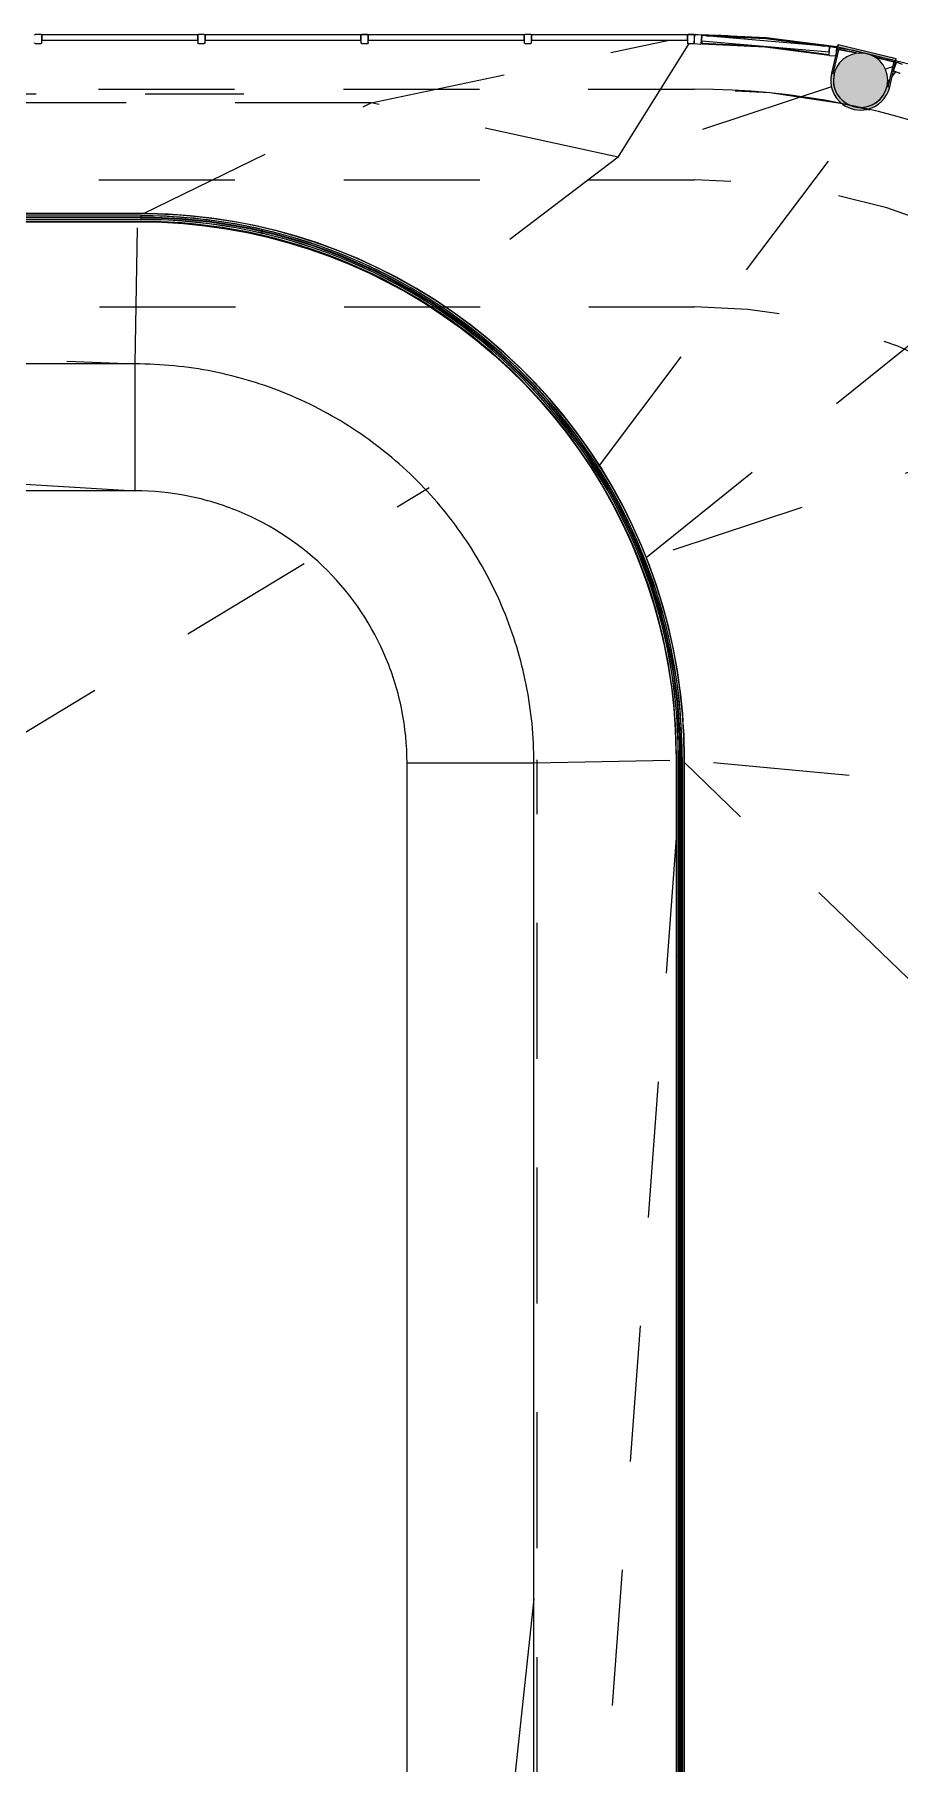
# Model space of a CAD drawing. Header units: metres. Extents: x -227.9 to -141.2, y 39.1 to 91.1.
# Drawn here: x -184.11 to -179.34, y 68.08 to 77.62 of the extents above; entities that cross this region are included whole.
import ezdxf

# ---------------------------------------------------------------- set-up
doc = ezdxf.new("R2010")
doc.units = ezdxf.units.M
doc.linetypes.add('JIS_02_0.7', pattern=[1.35, 0.75, -0.6])
for name, color, linetype, lineweight, true_color in [('A-DETL', 94, 'Continuous', 5, 0x00a600), ('A-DETL-MBND', 9, 'Continuous', 5, 0xc0c0c0), ('S-COLS', 8, 'Continuous', 9, 0x7f7f7f)]:
    doc.layers.add(name, color=color, linetype=linetype, lineweight=lineweight, true_color=true_color)
for name, color, linetype, lineweight in [('A-FLOR', 7, 'Continuous', 5), ('A-FLOR-HRAL', 7, 'Continuous', 5), ('A-GLAZ-CURT', 7, 'Continuous', 5), ('A-GLAZ-CWMG', 7, 'Continuous', 5), ('A-ROOF', 7, 'Continuous', 5), ('A-WALL', 7, 'Continuous', 5), ('I-WALL', 7, 'Continuous', 5)]:
    doc.layers.add(name, color=color, linetype=linetype, lineweight=lineweight)

msp = doc.modelspace()

# ---------------------------------------------------------------- hatches: boundary and pattern name
at = {"layer": 'A-WALL', "true_color": 0x808080}
msp.add_hatch(color=8, dxfattribs=at).paths.add_polyline_path([(-179.3973, 77.3264), (-179.3607, 77.4822), (-179.682, 77.5577), (-179.7186, 77.4019), (-179.7088, 77.3996), (-179.6745, 77.5457), (-179.3727, 77.4747), (-179.4071, 77.3287)])
at = {"layer": 'A-WALL', "true_color": 0xaaaaaa}
msp.add_hatch(color=253, dxfattribs=at).paths.add_polyline_path([(-179.5522, 77.1986), (-179.5097, 77.2057), (-179.4705, 77.2236), (-179.4366, 77.252), (-179.4123, 77.2861), (-179.3972, 77.3264), (-179.4118, 77.3298), (-179.4272, 77.29), (-179.4533, 77.2561), (-179.4878, 77.231), (-179.5279, 77.2166), (-179.5706, 77.2141), (-179.6122, 77.2237), (-179.6494, 77.2446), (-179.6792, 77.2752), (-179.6992, 77.3129), (-179.7077, 77.3547), (-179.7041, 77.3973), (-179.7187, 77.4006), (-179.7229, 77.3578), (-179.7158, 77.3153), (-179.6979, 77.2761), (-179.6705, 77.2428), (-179.6354, 77.2178), (-179.5951, 77.2028), (-179.5694, 77.2003)])
at = {"layer": 'S-COLS', "lineweight": 5, "true_color": 0x808080}
msp.add_hatch(color=8, dxfattribs=at).paths.add_polyline_path([(-179.558, 77.2135), (-179.5157, 77.2196), (-179.4769, 77.2373), (-179.4446, 77.2653), (-179.4215, 77.3012), (-179.4095, 77.3422), (-179.4095, 77.3849), (-179.4215, 77.4258), (-179.4446, 77.4618), (-179.4769, 77.4897), (-179.5157, 77.5074), (-179.558, 77.5135), (-179.6002, 77.5074), (-179.6391, 77.4897), (-179.6713, 77.4618), (-179.6944, 77.4258), (-179.7064, 77.3849), (-179.7064, 77.3422), (-179.6944, 77.3012), (-179.6713, 77.2653), (-179.6391, 77.2373), (-179.6002, 77.2196), (-179.5683, 77.215)])

# ---------------------------------------------------------------- linework, layer by layer
at = {"layer": 'A-DETL', "color": 7, "linetype": 'JIS_02_0.7'}
for p, q in [((-180.4729, 77.6139), (-182.7963, 77.6139)), ((-206.4535, 77.2889), (-182.9581, 77.2889)), ((-213.4558, 76.1139), (-180.4729, 76.1139)), ((-181.3414, 62.5159), (-181.3414, 73.6139))]:
    msp.add_line(p, q, dxfattribs=at)
at = {"layer": 'A-DETL', "color": 8, "linetype": 'JIS_02_0.7', "true_color": 0x808080}
for p, q in [((-213.4596, 77.3139), (-180.4729, 77.3139)), ((-213.4579, 76.8139), (-180.4729, 76.8139)), ((-205.2016, 61.0115), (-181.9375, 75.1164))]:
    msp.add_line(p, q, dxfattribs=at)
at = {"layer": 'A-DETL', "color": 7, "linetype": 'JIS_02_0.7'}
for radius, start in [(4.4769, 2.46485), (2.9769, 3.02284)]:
    msp.add_arc((-180.4729, 73.137), radius, start, 90, dxfattribs=at)
at = {"layer": 'A-DETL', "color": 7}
msp.add_arc((-180.4729, 73.137), 4.1769, 2.55185, 90, dxfattribs=at)
at = {"layer": 'A-DETL', "color": 8, "linetype": 'JIS_02_0.7', "true_color": 0x808080}
for radius, start in [(4.1769, 2.55185), (3.6769, 2.71985)]:
    msp.add_arc((-180.4729, 73.137), radius, start, 90, dxfattribs=at)
at = {"layer": 'A-DETL-MBND'}
for p, q in [((-195.2375, 75.7985), (-183.5591, 75.0985)), ((-183.5591, 75.0985), (-183.5591, 75.7985)), ((-183.5591, 75.0985), (-203.5791, 75.0985)), ((-182.0591, 73.5985), (-181.3591, 73.5985)), ((-182.0591, 62.5285), (-182.0591, 73.5985)), ((-181.3591, 68.986), (-182.0591, 62.5285))]:
    msp.add_line(p, q, dxfattribs=at)
msp.add_open_spline([(-182.0591, 73.5985), (-182.0591, 73.6969), (-182.0785, 73.8929), (-182.1929, 74.2708), (-182.4708, 74.6868), (-182.8869, 74.9647), (-183.2648, 75.0792), (-183.4607, 75.0985), (-183.5591, 75.0985)], degree=3, knots=[-1, -1, -1, -1, -0.875, -0.75, -0.5, -0.25, -0.125, 0, 0, 0, 0], dxfattribs=at)
at = {"layer": 'A-FLOR'}
for p, q in [((-180.4355, 77.6128), (-180.4329, 77.6127)), ((-179.6895, 77.5378), (-179.6877, 77.5374)), ((-179.6877, 77.5374), (-179.6838, 77.5581)), ((-179.6838, 77.5581), (-179.682, 77.5577)), ((-179.3653, 77.4627), (-179.359, 77.461))]:
    msp.add_line(p, q, dxfattribs=at)
msp.add_arc((-180.5182, 73.0424), 4.5712, 86.93273, 87.81966, dxfattribs=at)
at = {"layer": 'A-FLOR-HRAL', "color": 9, "true_color": 0xc0c0c0}
for p, q in [((-183.5274, 76.6285), (-203.6111, 76.6285)), ((-183.5274, 76.6274), (-203.6111, 76.6274)), ((-203.6111, 76.6266), (-183.5274, 76.6266)), ((-203.6111, 76.616), (-183.5274, 76.616)), ((-203.6111, 76.615), (-183.5282, 76.615)), ((-203.6111, 76.607), (-183.5274, 76.607)), ((-183.5274, 76.6035), (-203.6111, 76.6035)), ((-203.6111, 76.5955), (-183.5274, 76.5955)), ((-203.6111, 76.5945), (-183.5274, 76.5945)), ((-203.6111, 76.5847), (-183.5274, 76.5847)), ((-203.6111, 76.582), (-183.5274, 76.582)), ((-183.495, 76.6283), (-183.5274, 76.6285)), ((-183.495, 76.6272), (-183.5274, 76.6274)), ((-183.5274, 76.616), (-183.5274, 76.615)), ((-183.5274, 76.615), (-183.5274, 76.6128)), ((-183.5274, 76.6128), (-183.5274, 76.5955)), ((-183.5274, 76.607), (-183.5274, 76.6035)), ((-183.5274, 76.5955), (-183.5274, 76.5945)), ((-183.5274, 76.582), (-183.4093, 76.5797)), ((-183.3751, 76.6247), (-183.495, 76.6283)), ((-183.3752, 76.6236), (-183.495, 76.6272)), ((-183.4093, 76.5797), (-183.2915, 76.5726)), ((-183.2556, 76.6151), (-183.3752, 76.6236)), ((-183.2555, 76.6162), (-183.3751, 76.6247)), ((-183.19, 76.6078), (-183.2556, 76.6151)), ((-183.1718, 76.6069), (-183.2555, 76.6162)), ((-183.1365, 76.6018), (-183.19, 76.6078)), ((-183.1363, 76.6029), (-183.1718, 76.6069)), ((-183.018, 76.5838), (-183.1365, 76.6018)), ((-183.0178, 76.5849), (-183.1363, 76.6029)), ((-182.9003, 76.5611), (-183.018, 76.5838)), ((-182.9, 76.5622), (-183.0178, 76.5849)), ((-183.2915, 76.5726), (-183.174, 76.5608)), ((-183.174, 76.5608), (-183.0571, 76.5443)), ((-183.1572, 76.5708), (-183.1586, 76.571)), ((-183.0571, 76.5443), (-182.941, 76.5232)), ((-182.941, 76.5232), (-182.8257, 76.4974)), ((-182.7836, 76.5337), (-182.9003, 76.5611)), ((-182.7833, 76.5347), (-182.9, 76.5622)), ((-182.8257, 76.4974), (-182.7117, 76.4671)), ((-182.6681, 76.5016), (-182.7836, 76.5337)), ((-182.6677, 76.5026), (-182.7833, 76.5347)), ((-182.5539, 76.4649), (-182.6681, 76.5016)), ((-182.5536, 76.466), (-182.6677, 76.5026)), ((-182.7117, 76.4671), (-182.5989, 76.4322)), ((-182.5989, 76.4322), (-182.4876, 76.3928)), ((-182.4413, 76.4237), (-182.5539, 76.4649)), ((-182.4409, 76.4248), (-182.5536, 76.466)), ((-182.4876, 76.3928), (-182.3779, 76.349)), ((-182.3305, 76.3781), (-182.4413, 76.4237)), ((-182.3301, 76.3791), (-182.4409, 76.4248)), ((-182.3779, 76.349), (-182.2701, 76.3009)), ((-182.2216, 76.328), (-182.3305, 76.3781)), ((-182.2211, 76.329), (-182.3301, 76.3791)), ((-182.2701, 76.3009), (-182.1643, 76.2485)), ((-182.1147, 76.2736), (-182.2216, 76.328)), ((-182.1142, 76.2746), (-182.2211, 76.329)), ((-182.1896, 76.2746), (-182.1911, 76.2753)), ((-182.1643, 76.2485), (-182.0607, 76.1919)), ((-182.0102, 76.215), (-182.1147, 76.2736)), ((-182.0096, 76.216), (-182.1142, 76.2746)), ((-182.0704, 76.2108), (-182.072, 76.2117)), ((-181.908, 76.1523), (-182.0102, 76.215)), ((-181.9074, 76.1532), (-182.0096, 76.216)), ((-182.0607, 76.1919), (-181.9595, 76.1312)), ((-181.9595, 76.1312), (-181.8607, 76.0665)), ((-181.8085, 76.0855), (-181.908, 76.1523)), ((-181.8078, 76.0864), (-181.9074, 76.1532)), ((-181.8607, 76.0665), (-181.7646, 75.9979)), ((-181.7116, 76.0148), (-181.8085, 76.0855)), ((-181.711, 76.0157), (-181.8078, 76.0864)), ((-181.6177, 75.9403), (-181.7116, 76.0148)), ((-181.617, 75.9411), (-181.711, 76.0157)), ((-181.7646, 75.9979), (-181.6713, 75.9255)), ((-181.6713, 75.9255), (-181.581, 75.8494)), ((-181.5269, 75.8621), (-181.6177, 75.9403)), ((-181.5262, 75.8629), (-181.617, 75.9411)), ((-181.581, 75.8494), (-181.4939, 75.7698)), ((-181.4392, 75.7803), (-181.5269, 75.8621)), ((-181.4385, 75.7811), (-181.5262, 75.8629)), ((-181.4939, 75.7698), (-181.4099, 75.6868)), ((-181.3549, 75.6951), (-181.4392, 75.7803)), ((-181.3541, 75.6958), (-181.4385, 75.7811)), ((-181.4099, 75.6868), (-181.3294, 75.6005)), ((-181.2741, 75.6065), (-181.3549, 75.6951)), ((-181.2733, 75.6073), (-181.3541, 75.6958)), ((-181.3294, 75.6005), (-181.2524, 75.511)), ((-181.1969, 75.5149), (-181.2741, 75.6065)), ((-181.196, 75.5155), (-181.2733, 75.6073)), ((-181.2524, 75.511), (-181.179, 75.4185)), ((-181.1234, 75.4202), (-181.1969, 75.5149)), ((-181.1225, 75.4208), (-181.196, 75.5155)), ((-181.179, 75.4185), (-181.1093, 75.3232)), ((-181.0537, 75.3226), (-181.1234, 75.4202)), ((-181.0528, 75.3232), (-181.1225, 75.4208)), ((-181.1093, 75.3232), (-181.0436, 75.2251)), ((-180.988, 75.2223), (-181.0537, 75.3226)), ((-180.9871, 75.2229), (-181.0528, 75.3232)), ((-181.0436, 75.2251), (-180.9818, 75.1245)), ((-180.9264, 75.1195), (-180.988, 75.2223)), ((-180.9254, 75.12), (-180.9871, 75.2229)), ((-180.9818, 75.1245), (-180.9241, 75.0215)), ((-180.8689, 75.0143), (-180.9264, 75.1195)), ((-180.8679, 75.0148), (-180.9254, 75.12)), ((-180.9241, 75.0215), (-180.8705, 74.9163)), ((-180.8157, 74.9069), (-180.8689, 75.0143)), ((-180.8147, 74.9073), (-180.8679, 75.0148)), ((-180.8705, 74.9163), (-180.8212, 74.809)), ((-180.7668, 74.7974), (-180.8157, 74.9069)), ((-180.7658, 74.7978), (-180.8147, 74.9073)), ((-180.8212, 74.809), (-180.7762, 74.6999)), ((-180.7224, 74.6861), (-180.7668, 74.7974)), ((-180.7213, 74.6865), (-180.7658, 74.7978)), ((-180.7781, 74.7363), (-180.7787, 74.7379)), ((-180.7762, 74.6999), (-180.7357, 74.589)), ((-180.6824, 74.5731), (-180.7224, 74.6861)), ((-180.6813, 74.5734), (-180.7213, 74.6865)), ((-180.7357, 74.589), (-180.6996, 74.4766)), ((-180.7305, 74.6098), (-180.7311, 74.6115)), ((-180.647, 74.4585), (-180.6824, 74.5731)), ((-180.6459, 74.4589), (-180.6813, 74.5734)), ((-180.6996, 74.4766), (-180.668, 74.3628)), ((-180.6161, 74.3427), (-180.647, 74.4585)), ((-180.6151, 74.343), (-180.6459, 74.4589)), ((-180.668, 74.3628), (-180.641, 74.2479)), ((-180.59, 74.2257), (-180.6161, 74.3427)), ((-180.5889, 74.2259), (-180.6151, 74.343)), ((-180.641, 74.2479), (-180.6186, 74.132)), ((-180.5685, 74.1078), (-180.59, 74.2257)), ((-180.5674, 74.1079), (-180.5889, 74.2259)), ((-180.6186, 74.132), (-180.6008, 74.0152)), ((-180.554, 74.005), (-180.5685, 74.1078)), ((-180.5581, 74.0421), (-180.5674, 74.1079)), ((-180.6008, 74.0152), (-180.5878, 73.8979)), ((-180.5537, 74.0106), (-180.5581, 74.0421)), ((-180.5518, 73.9891), (-180.554, 74.005)), ((-180.5507, 73.9892), (-180.5537, 74.0105)), ((-180.5398, 73.8698), (-180.5518, 73.9891)), ((-180.5387, 73.8699), (-180.5507, 73.9892)), ((-180.5878, 73.8979), (-180.5794, 73.7801)), ((-180.537, 73.8223), (-180.5398, 73.8698)), ((-180.5359, 73.8226), (-180.5387, 73.8699)), ((-180.5326, 73.7501), (-180.5368, 73.8196)), ((-180.5315, 73.7502), (-180.5357, 73.8194)), ((-180.5794, 73.7801), (-180.5758, 73.6621)), ((-180.5664, 73.76), (-180.5668, 73.767)), ((-180.5302, 73.6303), (-180.5326, 73.7501)), ((-180.5291, 73.6303), (-180.5315, 73.7502)), ((-180.5758, 73.6621), (-180.5756, 73.6303)), ((-180.5756, 73.6303), (-180.5756, 62.5312)), ((-180.573, 73.6303), (-180.573, 62.5312)), ((-180.5621, 73.6303), (-180.5631, 73.6303)), ((-180.5631, 73.6303), (-180.5631, 62.5312)), ((-180.5441, 73.6303), (-180.5621, 73.6303)), ((-180.5621, 73.6303), (-180.5621, 62.5312)), ((-180.5541, 62.5312), (-180.5541, 73.6303)), ((-180.5506, 73.6303), (-180.5541, 73.6303)), ((-180.5506, 73.6303), (-180.5506, 62.5312)), ((-180.5426, 73.6303), (-180.5441, 73.6303)), ((-180.5416, 73.6303), (-180.5426, 73.6303)), ((-180.5426, 73.6303), (-180.5426, 62.5312)), ((-180.5416, 73.6303), (-180.5416, 62.5312)), ((-180.531, 73.6303), (-180.531, 62.5312)), ((-180.5302, 62.5312), (-180.5302, 73.6303)), ((-180.5291, 62.5312), (-180.5291, 73.6303))]:
    msp.add_line(p, q, dxfattribs=at)
at = {"layer": 'A-FLOR-HRAL'}
for p, q in [((-182.8626, 76.5201), (-182.8583, 76.5391)), ((-182.8626, 76.5201), (-182.8617, 76.5198)), ((-182.8573, 76.5388), (-182.8617, 76.5198)), ((-182.8583, 76.5391), (-182.858, 76.54)), ((-182.8573, 76.5388), (-182.8583, 76.5391)), ((-182.858, 76.54), (-182.8571, 76.5398)), ((-182.8571, 76.5398), (-182.8573, 76.5388)), ((-181.2076, 75.4773), (-181.1924, 75.4894)), ((-181.2076, 75.4773), (-181.207, 75.4765)), ((-181.1918, 75.4887), (-181.207, 75.4765)), ((-181.1924, 75.4894), (-181.1916, 75.4901)), ((-181.1918, 75.4887), (-181.1924, 75.4894)), ((-181.191, 75.4893), (-181.1918, 75.4887)), ((-181.1916, 75.4901), (-181.191, 75.4893)), ((-180.5631, 72.5316), (-180.5621, 72.5316)), ((-180.5631, 72.5307), (-180.5631, 72.5316)), ((-180.5621, 72.5307), (-180.5631, 72.5307)), ((-180.5621, 72.5316), (-180.5441, 72.5316)), ((-180.5621, 72.5316), (-180.5621, 72.5307)), ((-180.5441, 72.5307), (-180.5621, 72.5307)), ((-180.5441, 72.5316), (-180.5426, 72.5316)), ((-180.5426, 72.5307), (-180.5441, 72.5307)), ((-180.5426, 72.5316), (-180.5416, 72.5316)), ((-180.5426, 72.5307), (-180.5426, 72.5316)), ((-180.5416, 72.5307), (-180.5426, 72.5307)), ((-180.5416, 72.5316), (-180.5416, 72.5307)), ((-180.5631, 70.5316), (-180.5621, 70.5316)), ((-180.5631, 70.5307), (-180.5631, 70.5316)), ((-180.5621, 70.5307), (-180.5631, 70.5307)), ((-180.5621, 70.5316), (-180.5441, 70.5316)), ((-180.5621, 70.5316), (-180.5621, 70.5307)), ((-180.5441, 70.5307), (-180.5621, 70.5307)), ((-180.5441, 70.5316), (-180.5426, 70.5316)), ((-180.5426, 70.5307), (-180.5441, 70.5307)), ((-180.5426, 70.5316), (-180.5416, 70.5316)), ((-180.5426, 70.5307), (-180.5426, 70.5316)), ((-180.5416, 70.5307), (-180.5426, 70.5307)), ((-180.5416, 70.5316), (-180.5416, 70.5307)), ((-180.5631, 68.5316), (-180.5621, 68.5316)), ((-180.5631, 68.5307), (-180.5631, 68.5316)), ((-180.5621, 68.5307), (-180.5631, 68.5307)), ((-180.5621, 68.5316), (-180.5441, 68.5316)), ((-180.5621, 68.5316), (-180.5621, 68.5307)), ((-180.5441, 68.5307), (-180.5621, 68.5307)), ((-180.5441, 68.5316), (-180.5426, 68.5316)), ((-180.5426, 68.5307), (-180.5441, 68.5307)), ((-180.5426, 68.5316), (-180.5416, 68.5316)), ((-180.5426, 68.5307), (-180.5426, 68.5316)), ((-180.5416, 68.5307), (-180.5426, 68.5307)), ((-180.5416, 68.5316), (-180.5416, 68.5307))]:
    msp.add_line(p, q, dxfattribs=at)
at = {"layer": 'A-FLOR-HRAL', "color": 9, "true_color": 0xc0c0c0}
for radius, start, end in [(2.9964, 84.03649, 90), (2.9858, 88.72335, 90), (2.9848, 89.12383, 90), (2.9768, 0, 90), (2.9732, 0, 90), (2.9652, 0, 90), (2.9643, 0, 90), (2.9544, 0, 90), (2.9848, 0.91927, 89.12383), (2.9858, 77.04565, 88.72335), (2.9964, 6.93326, 84.03649), (2.9858, 38.52717, 77.02726), (2.9858, 1.5271, 38.50878), (2.9964, 3.67393, 6.93326), (2.9964, 0, 3.62255), (2.9848, 0, 0.91927), (2.9858, 0, 1.5271)]:
    msp.add_arc((-183.5274, 73.6303), radius, start, end, dxfattribs=at)
at = {"layer": 'A-GLAZ-CURT', "lineweight": 9}
for p, q in [((-183.2129, 77.6139), (-184.0729, 77.6139)), ((-184.0729, 77.6139), (-184.0729, 77.5839)), ((-184.0729, 77.5839), (-183.2129, 77.5839)), ((-183.2129, 77.5839), (-183.2129, 77.6139)), ((-182.3129, 77.6139), (-183.1729, 77.6139)), ((-183.1729, 77.6139), (-183.1729, 77.5839)), ((-183.1729, 77.5839), (-182.3129, 77.5839)), ((-182.3129, 77.5839), (-182.3129, 77.6139)), ((-181.4129, 77.6139), (-182.2729, 77.6139)), ((-182.2729, 77.6139), (-182.2729, 77.5839)), ((-182.2729, 77.5839), (-181.4129, 77.5839)), ((-181.4129, 77.5839), (-181.4129, 77.6139)), ((-180.5129, 77.6139), (-181.3729, 77.6139)), ((-181.3729, 77.6139), (-181.3729, 77.5839)), ((-181.3729, 77.5839), (-180.5129, 77.5839)), ((-180.5129, 77.5839), (-180.5129, 77.6139)), ((-180.433, 77.6107), (-180.4356, 77.5808)), ((-180.4356, 77.5808), (-179.7313, 77.5191)), ((-179.7287, 77.549), (-180.433, 77.6107)), ((-179.7313, 77.5191), (-179.7287, 77.549))]:
    msp.add_line(p, q, dxfattribs=at)
at = {"layer": 'A-GLAZ-CWMG', "lineweight": 13, "extrusion": (0, 0, -1)}
for p, q in [((-184.0769, 77.6151), (-184.1089, 77.6151)), ((-184.1089, 77.5651), (-184.0769, 77.5651)), ((-184.0729, 77.5691), (-184.0729, 77.6111)), ((-183.2129, 77.6111), (-183.2129, 77.5691)), ((-183.1769, 77.6151), (-183.2089, 77.6151)), ((-183.2089, 77.5651), (-183.1769, 77.5651)), ((-183.1729, 77.5691), (-183.1729, 77.6111)), ((-182.3129, 77.6111), (-182.3129, 77.5691)), ((-182.2769, 77.6151), (-182.3089, 77.6151)), ((-182.3089, 77.5651), (-182.2769, 77.5651)), ((-182.2729, 77.5691), (-182.2729, 77.6111)), ((-181.4129, 77.6111), (-181.4129, 77.5691)), ((-181.3769, 77.6151), (-181.4089, 77.6151)), ((-181.4089, 77.5651), (-181.3769, 77.5651)), ((-181.3729, 77.5691), (-181.3729, 77.6111)), ((-179.729, 77.5463), (-179.7326, 77.5044)), ((-179.6927, 77.5471), (-179.7246, 77.5499)), ((-179.6928, 77.5009), (-179.6891, 77.5428)), ((-179.729, 77.5001), (-179.6971, 77.4973))]:
    msp.add_line(p, q, dxfattribs=at)
at = {"layer": 'A-GLAZ-CWMG', "lineweight": 13}
for p, q in [((-180.5129, 77.6111), (-180.5129, 77.5691)), ((-180.4769, 77.6151), (-180.5089, 77.6151)), ((-180.5089, 77.5651), (-180.4769, 77.5651)), ((-180.4731, 77.6115), (-180.4768, 77.5696)), ((-180.4731, 77.5653), (-180.4413, 77.5625)), ((-180.4729, 77.5691), (-180.4729, 77.6111)), ((-180.4369, 77.6123), (-180.4688, 77.6151)), ((-180.4369, 77.5662), (-180.4333, 77.608)), ((-179.361, 77.4587), (-179.3761, 77.4195)), ((-179.326, 77.4495), (-179.3559, 77.461)), ((-179.3738, 77.4143), (-179.344, 77.4028))]:
    msp.add_line(p, q, dxfattribs=at)
at = {"layer": 'A-GLAZ-CWMG'}
for p, q in [((-180.433, 77.5806), (-180.4331, 77.5676)), ((-180.4331, 77.5676), (-180.1198, 77.5532)), ((-180.4331, 77.5676), (-180.4331, 77.5648)), ((-180.4331, 77.5648), (-180.4331, 77.5636)), ((-180.4331, 77.5636), (-180.0837, 77.5475)), ((-180.4331, 77.5636), (-180.0837, 77.5475)), ((-180.0793, 77.5973), (-180.4329, 77.6136)), ((-180.4329, 77.6136), (-180.0793, 77.5973)), ((-180.4329, 77.6136), (-180.4329, 77.6125)), ((-180.4329, 77.6125), (-180.4329, 77.6108)), ((-180.4067, 77.6084), (-180.0797, 77.5934)), ((-180.0837, 77.5475), (-180.0836, 77.5487)), ((-180.0836, 77.5487), (-180.0837, 77.5475)), ((-180.0837, 77.5475), (-179.7318, 77.5019)), ((-180.0837, 77.5475), (-179.7318, 77.5019)), ((-180.0836, 77.5487), (-180.0835, 77.5499)), ((-180.0835, 77.5499), (-180.0836, 77.5487)), ((-180.0797, 77.5934), (-180.0794, 77.5962)), ((-180.0794, 77.5962), (-180.0797, 77.5934)), ((-180.0797, 77.5934), (-179.7551, 77.5513)), ((-180.0794, 77.5962), (-180.0793, 77.5973)), ((-180.0793, 77.5973), (-180.0794, 77.5962)), ((-179.6887, 77.5468), (-180.0793, 77.5973)), ((-180.0793, 77.5973), (-179.6887, 77.5468)), ((-180.0472, 77.5468), (-179.7325, 77.506)), ((-179.6887, 77.5468), (-179.6891, 77.5438))]:
    msp.add_line(p, q, dxfattribs=at)
at = {"layer": 'A-GLAZ-CWMG', "lineweight": 13, "extrusion": (0, 0, -1)}
for centre, start, end in [((184.1089, 77.6111), 0, 90), ((184.1089, 77.5691), 270, 0), ((184.0769, 77.6111), 90, 180), ((184.0769, 77.5691), 180, 270), ((183.2089, 77.6111), 0, 90), ((183.2089, 77.5691), 270, 0), ((183.1769, 77.6111), 90, 180), ((183.1769, 77.5691), 180, 270), ((182.3089, 77.6111), 0, 90), ((182.3089, 77.5691), 270, 0), ((182.2769, 77.6111), 90, 180), ((182.2769, 77.5691), 180, 270), ((181.4089, 77.6111), 0, 90), ((181.4089, 77.5691), 270, 0), ((181.3769, 77.6111), 90, 180), ((181.3769, 77.5691), 180, 270), ((179.725, 77.5459), 5.00847, 95.00847), ((179.6931, 77.5431), 95.00847, 185.00847), ((179.7286, 77.5041), 275.00847, 5.00847), ((179.6968, 77.5013), 185.00847, 275.00847)]:
    msp.add_arc(centre, 0.004, start, end, dxfattribs=at)
at = {"layer": 'A-GLAZ-CWMG', "lineweight": 13}
for centre, start, end in [((-180.5089, 77.6111), 90, 180), ((-180.5089, 77.5691), 180, 270), ((-180.4769, 77.6111), 0, 90), ((-180.4769, 77.5691), 270, 0), ((-180.4728, 77.5693), 174.99153, 264.99153), ((-180.4691, 77.6111), 84.99153, 174.99153), ((-180.4409, 77.5665), 264.99153, 354.99153), ((-180.4372, 77.6083), 354.99153, 84.99153), ((-179.3573, 77.4573), 68.93635, 158.93635), ((-179.3724, 77.4181), 158.93635, 248.93635), ((-179.3425, 77.4066), 248.93635, 338.93635)]:
    msp.add_arc(centre, 0.004, start, end, dxfattribs=at)
at = {"layer": 'A-ROOF', "color": 9, "linetype": 'JIS_02_0.7', "true_color": 0xc0c0c0}
for p, q in [((-182.2571, 77.2387), (-180.614, 77.5839)), ((-180.8952, 76.9382), (-180.5031, 77.5651)), ((-179.3816, 77.437), (-179.421, 77.424)), ((-179.3676, 77.4416), (-179.3705, 77.4407)), ((-179.4095, 77.3497), (-179.3988, 77.3639)), ((-179.3839, 77.3837), (-179.3638, 77.4104)), ((-179.7176, 77.3263), (-180.8952, 76.9382)), ((-182.2571, 77.2387), (-204.8771, 77.2387)), ((-183.516, 76.6272), (-182.2571, 77.2387)), ((-180.8952, 76.9382), (-182.2571, 77.2387)), ((-180.9981, 75.2383), (-179.519, 77.2042)), ((-180.8952, 76.9382), (-181.9194, 76.1596)), ((-180.7395, 74.7303), (-178.1113, 76.8569)), ((-202.8197, 76.582), (-183.5591, 75.7985)), ((-183.5591, 75.7985), (-183.5447, 76.5822)), ((-177.3168, 75.8502), (-180.737, 74.7238)), ((-181.3591, 73.5985), (-180.5751, 73.6129)), ((-178.2768, 73.4063), (-180.5296, 73.6122)), ((-178.2768, 71.425), (-180.5296, 73.5995)), ((-180.5756, 73.1851), (-181.3591, 62.5285))]:
    msp.add_line(p, q, dxfattribs=at)
at = {"layer": 'A-ROOF'}
for p, q in [((-179.6896, 77.536), (-179.6872, 77.5355)), ((-179.3653, 77.4627), (-179.3592, 77.4611)), ((-183.5591, 75.7985), (-203.5791, 75.7985)), ((-181.3591, 62.5285), (-181.3591, 73.5985))]:
    msp.add_line(p, q, dxfattribs=at)
for start, end in [(77.99321, 79.21051), (75.29097, 76.60975)]:
    msp.add_arc((-180.5261, 73.0801), 4.5337, start, end, dxfattribs=at)
msp.add_open_spline([(-181.3591, 73.5985), (-181.3591, 73.7428), (-181.3875, 74.0304), (-181.5135, 74.4459), (-181.7181, 74.8287), (-181.9935, 75.1642), (-182.329, 75.4395), (-182.7118, 75.6442), (-183.1273, 75.7702), (-183.4149, 75.7985), (-183.5591, 75.7985)], degree=3, dxfattribs=at)
at = {"layer": 'A-WALL', "lineweight": 13}
for p, q in [((-179.682, 77.5577), (-179.7186, 77.4019)), ((-179.7088, 77.3996), (-179.6745, 77.5457)), ((-179.3607, 77.4822), (-179.682, 77.5577)), ((-179.6745, 77.5457), (-179.3727, 77.4747)), ((-179.3727, 77.4747), (-179.4071, 77.3287)), ((-179.3973, 77.3264), (-179.3607, 77.4822)), ((-179.7041, 77.3973), (-179.7187, 77.4006)), ((-179.7186, 77.4019), (-179.7088, 77.3996)), ((-179.3972, 77.3264), (-179.4118, 77.3298)), ((-179.4071, 77.3287), (-179.3973, 77.3264))]:
    msp.add_line(p, q, dxfattribs=at)
for radius, start, end in [(0.165, 167, 233.83416), (0.15, 167, 252.81626), (0.15, 266.7414, 347), (0.165, 282.22006, 347), (0.165, 233.83416, 282.22006), (0.15, 252.81626, 265.18182), (0.15, 265.39374, 266.7414)]:
    msp.add_arc((-179.558, 77.3635), radius, start, end, dxfattribs=at)
at = {"layer": 'I-WALL'}
for p, q in [((-179.6888, 77.5358), (-179.6872, 77.5355)), ((-179.6773, 77.5337), (-179.5712, 77.5121)), ((-179.4788, 77.4912), (-179.375, 77.4653))]:
    msp.add_line(p, q, dxfattribs=at)
msp.add_arc((-180.5261, 73.0801), 4.5337, 87.01039, 87.36796, dxfattribs=at)
at = {"layer": 'S-COLS', "color": 7}
for start, end in [(90, 251.44813), (270, 90), (251.44813, 264.37523), (264.37523, 270)]:
    msp.add_arc((-179.558, 77.3635), 0.15, start, end, dxfattribs=at)

doc.saveas('drawing.dxf')
